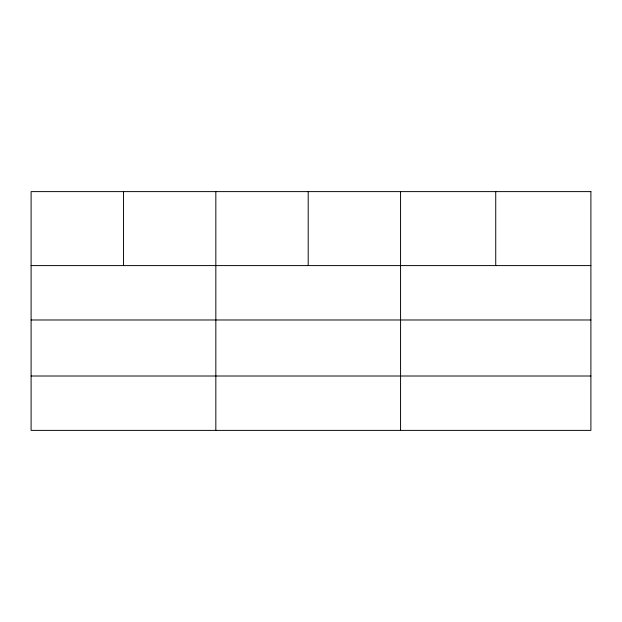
<?xml version="1.0" encoding="UTF-8"?>
<svg xmlns="http://www.w3.org/2000/svg" width="622" height="622" viewBox="0 0 622 622"><rect width="100%" height="100%" fill="white"/><g stroke="black" fill="none" stroke-linecap="round" stroke-linejoin="round"><path stroke-width="0.93" d="M31.1 265.594L590.9 265.594M31.1 319.98L590.9 319.98M31.1 376.007L590.9 376.007M495.734 191.615L495.734 265.594M400.568 191.615L400.568 430.385M308.201 191.615L308.201 265.594M215.834 191.615L215.834 430.385M123.467 191.615L123.467 265.594M590.9 191.615L31.1 191.615L31.1 430.385L590.9 430.385L590.9 191.615"/></g></svg>
